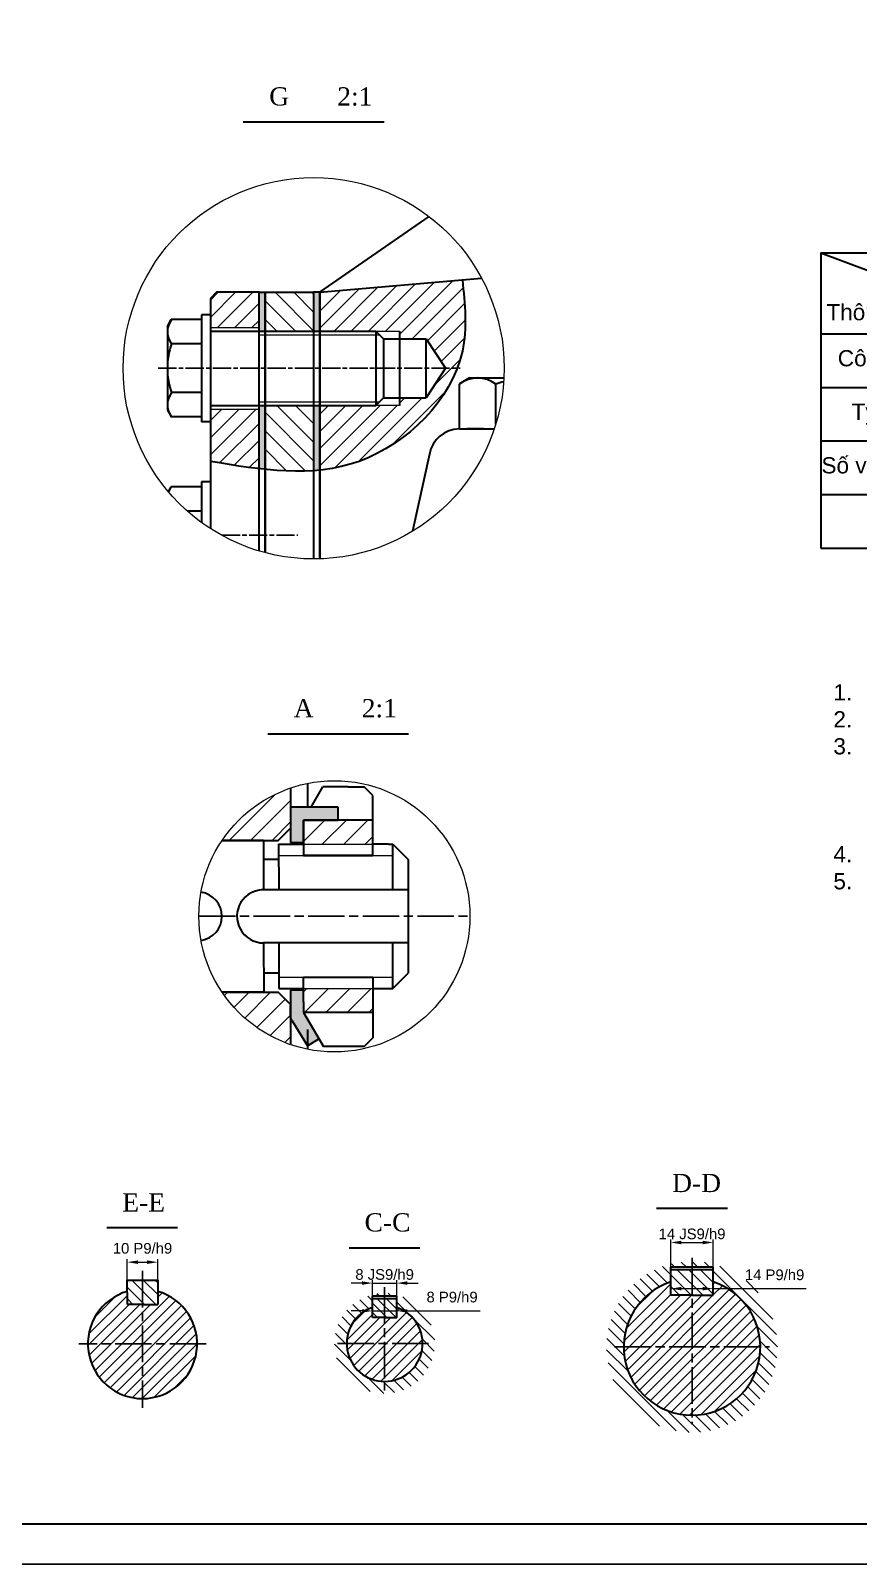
# Model space of a CAD drawing. Header units: millimetres. Extents: x 8 to 1593, y 893 to 2014.
# Drawn here: x 779 to 1051, y 893 to 1398 of the extents above; entities that cross this region are included whole.
import ezdxf

# ---------------------------------------------------------------- set-up
doc = ezdxf.new("R2010")
doc.units = ezdxf.units.MM
doc.header["$PDMODE"] = 3
doc.linetypes.add('AM_ISO08W050', pattern=[18, 12, -1.5, 3, -1.5])
doc.linetypes.add('AM_ISO08W050x2', pattern=[9, 6, -0.75, 1.5, -0.75])
doc.layers.get('0').update_dxf_attribs({"lineweight": 30})
for name, color, linetype, lineweight in [('AM_7', 4, 'AM_ISO08W050', 25), ('AM_8', 1, 'Continuous', 25), ('manh', 2, 'Continuous', 13), ('netdam', 170, 'Continuous', 100), ('Nét mãnh', 3, 'Continuous', 13)]:
    doc.layers.add(name, color=color, linetype=linetype, lineweight=lineweight)
doc.styles.add('hoàng', font='arial.ttf', dxfattribs={"height": 3})
doc.styles.add('TCVN', font='arial.ttf')
doc.styles.add('VNN', font='times.ttf', dxfattribs={"height": 3})
doc.dimstyles.new('TCVN$0', dxfattribs={"dimtxt": 2.5, "dimasz": 2.5, "dimexe": 1, "dimexo": 1, "dimgap": 1, "dimtad": 1, "dimtoh": 1, "dimdec": 1, "dimdsep": 46, "dimtxsty": 'TCVN', "dimcen": 0.09, "dimclrd": 2, "dimclre": 2, "dimclrt": 3, "dimadec": 0, "dimazin": 3, "dimtfac": 1, "dimtdec": 1, "dimtmove": 0, "dimatfit": 3, "dimfxl": 1, "dimtolj": 1, "dimtzin": 0, "dimlwd": 13, "dimlwe": 13, "dimarcsym": 1})
pattern_1 = [(45, (-556.795, -1118.257), (-3.535534, 3.535534), [])]
pattern_2 = [(45, (3095.754, -1959.503), (-3.535534, 3.535534), [])]
pattern_3 = [(135, (1820.0767, 203.5144), (-1.909188, -1.909188), [])]

# ---------------------------------------------------------------- blocks, each defined once
blk = doc.blocks.new('*D97')
at = {"color": 2, "lineweight": 13, "transparency": 16777216}
for p, q in [((810.59, 985.97), (810.59, 993.35)), ((814.09, 992.35), (817.09, 992.35)), ((820.59, 985.97), (820.59, 993.35))]:
    blk.add_line(p, q, dxfattribs=at)
at = {"color": 2, "transparency": 16777216}
for points in [[(814.09, 992.93), (814.09, 991.76), (810.59, 992.35)], [(817.09, 992.93), (817.09, 991.76), (820.59, 992.35)]]:
    blk.add_solid(points, dxfattribs=at)
at = {"layer": 'Defpoints', "color": 0, "transparency": 16777216}
for p in [(820.59, 992.35), (810.59, 984.97), (820.59, 984.97)]:
    blk.add_point(p, dxfattribs=at)
at = {"color": 3, "transparency": 16777216, "insert": (815.59, 996.88), "char_height": 3.5, "attachment_point": 5, "style": 'TCVN'}
blk.add_mtext('\\A1;10{\\H2x;}{}{\\C2; P9/h9}', dxfattribs=at)
blk = doc.blocks.new('*D98')
at = {"color": 2, "lineweight": 13, "transparency": 16777216}
for p, q in [((887.85, 985.46), (884.35, 985.46)), ((891.35, 981.3), (891.35, 986.46)), ((891.35, 985.46), (899.35, 985.46)), ((899.35, 981.3), (899.35, 986.46)), ((902.85, 985.46), (906.35, 985.46))]:
    blk.add_line(p, q, dxfattribs=at)
at = {"color": 2, "transparency": 16777216}
for points in [[(887.85, 986.04), (887.85, 984.87), (891.35, 985.46)], [(902.85, 986.04), (902.85, 984.87), (899.35, 985.46)]]:
    blk.add_solid(points, dxfattribs=at)
at = {"layer": 'Defpoints', "color": 0, "transparency": 16777216}
for p in [(899.35, 985.46), (891.35, 980.3), (899.35, 980.3)]:
    blk.add_point(p, dxfattribs=at)
at = {"color": 3, "transparency": 16777216, "insert": (895.35, 988.27), "char_height": 3.5, "attachment_point": 5, "style": 'TCVN'}
blk.add_mtext('\\A1;8{}{\\C2; JS9/h9}', dxfattribs=at)
blk = doc.blocks.new('*D99')
at = {"color": 2, "lineweight": 13, "transparency": 16777216}
for p, q in [((887.85, 976.3), (884.35, 976.3)), ((891.35, 976.3), (899.35, 976.3)), ((902.85, 976.3), (926.79, 976.3))]:
    blk.add_line(p, q, dxfattribs=at)
at = {"color": 2, "transparency": 16777216}
for points in [[(887.85, 976.88), (887.85, 975.72), (891.35, 976.3)], [(902.85, 976.88), (902.85, 975.72), (899.35, 976.3)]]:
    blk.add_solid(points, dxfattribs=at)
at = {"layer": 'Defpoints', "color": 0, "transparency": 16777216}
for p in [(891.35, 976.3), (899.35, 976.3), (899.35, 976.3)]:
    blk.add_point(p, dxfattribs=at)
at = {"color": 3, "transparency": 16777216, "insert": (917.57, 980.83), "char_height": 3.5, "attachment_point": 5, "style": 'TCVN'}
blk.add_mtext('\\A1;8{\\H2x;}{}{\\C2; P9/h9}', dxfattribs=at)
blk = doc.blocks.new('*D100')
at = {"color": 2, "lineweight": 13, "transparency": 16777216}
for p, q in [((989.62, 989.17), (989.62, 999.82)), ((1003.62, 989.17), (1003.62, 999.82)), ((993.12, 998.82), (1000.12, 998.82))]:
    blk.add_line(p, q, dxfattribs=at)
at = {"color": 2, "transparency": 16777216}
for points in [[(993.12, 999.4), (993.12, 998.23), (989.62, 998.82)], [(1000.12, 999.4), (1000.12, 998.23), (1003.62, 998.82)]]:
    blk.add_solid(points, dxfattribs=at)
at = {"layer": 'Defpoints', "color": 0, "transparency": 16777216}
for p in [(1003.62, 998.82), (989.62, 988.17), (1003.62, 988.17)]:
    blk.add_point(p, dxfattribs=at)
at = {"color": 3, "transparency": 16777216, "insert": (996.62, 1001.63), "char_height": 3.5, "attachment_point": 5, "style": 'TCVN'}
blk.add_mtext('\\A1;14{\\C2;{}{\\C2; JS9/h9}{{}}}', dxfattribs=at)
blk = doc.blocks.new('*D101')
at = {"color": 2, "lineweight": 13, "transparency": 16777216}
for p, q in [((989.62, 984.5), (989.62, 984.63)), ((1003.62, 984.5), (1003.62, 984.63)), ((993.12, 983.63), (1000.12, 983.63)), ((1003.62, 983.63), (1034.24, 983.63))]:
    blk.add_line(p, q, dxfattribs=at)
at = {"color": 2, "transparency": 16777216}
for points in [[(993.12, 984.21), (993.12, 983.04), (989.62, 983.63)], [(1000.12, 984.21), (1000.12, 983.04), (1003.62, 983.63)]]:
    blk.add_solid(points, dxfattribs=at)
at = {"layer": 'Defpoints', "color": 0, "transparency": 16777216}
for p in [(989.62, 983.5), (1003.62, 983.63), (1003.62, 983.5)]:
    blk.add_point(p, dxfattribs=at)
at = {"color": 3, "transparency": 16777216, "insert": (1023.82, 988.16), "char_height": 3.5, "attachment_point": 5, "style": 'TCVN'}
blk.add_mtext('\\A1;14{\\H2x;}{}{\\C2; P9/h9}', dxfattribs=at)

msp = doc.modelspace()

# ---------------------------------------------------------------- hatches: boundary and pattern name
at = {"layer": 'AM_8'}
h = msp.add_hatch(color=256, dxfattribs=at)
h.paths.add_polyline_path([(855.97, 1311.61), (853.97, 1311.61), (853.97, 1298.83), (855.97, 1298.83)])
edge = h.paths.add_edge_path()
edge.add_line((855.97, 1274.38), (853.97, 1274.38))
edge.add_line((853.97, 1274.38), (853.97, 1253.52))
edge.add_spline(control_points=[(853.97, 1253.52), (854.63, 1253.44), (855.3, 1253.37), (855.97, 1253.3)], knot_values=[52.275609, 52.275609, 52.275609, 52.275609, 53.261027, 53.261027, 53.261027, 53.261027], degree=3, periodic=0)
edge.add_line((855.97, 1253.3), (855.97, 1274.38))
edge = h.paths.add_edge_path()
edge.add_line((873.97, 1274.38), (871.97, 1274.38))
edge.add_line((871.97, 1274.38), (871.97, 1252.88))
edge.add_spline(control_points=[(871.97, 1252.88), (872.63, 1252.93), (873.3, 1252.98), (873.97, 1253.05)], knot_values=[43.29181, 43.29181, 43.29181, 43.29181, 44.303227, 44.303227, 44.303227, 44.303227], degree=3, periodic=0)
edge.add_line((873.97, 1253.05), (873.97, 1274.38))
h.paths.add_polyline_path([(873.97, 1311.61), (871.97, 1311.61), (871.97, 1298.83), (873.97, 1298.83)])
h = msp.add_hatch(dxfattribs=at)
h.set_pattern_fill('_U', color=256, scale=5, angle=45, style=0, pattern_type=0)
h.set_pattern_definition(pattern_1)
edge = h.paths.add_edge_path()
edge.add_arc((878.81, 1106.2), 44.64, 108.9456, 145.9375)
edge.add_line((841.84, 1131.2), (860.32, 1131.2))
edge.add_line((860.32, 1131.2), (864.32, 1135.2))
edge.add_line((864.32, 1135.2), (864.32, 1148.42))
for points in [[(880.04, 1137.87), (880.04, 1142.16), (864.32, 1142.16), (864.32, 1130.47), (868.61, 1130.47), (868.61, 1137.87)], [(868.61, 1081.9), (864.32, 1081.9), (864.32, 1076.88), (864.32, 1072.78), (869.91, 1063.51), (873.73, 1065.81), (868.61, 1074.53), (868.61, 1078.07)]]:
    msp.add_hatch(color=256, dxfattribs=at).paths.add_polyline_path(points)
h = msp.add_hatch(dxfattribs=at)
h.set_pattern_fill('_U', color=256, scale=5, angle=45, style=0, pattern_type=0)
h.set_pattern_definition(pattern_2)
h.paths.add_polyline_path([(868.61, 1130.47), (868.61, 1129.94), (869.18, 1129.94), (889.18, 1129.94), (891.46, 1129.94), (891.46, 1137.87), (868.61, 1137.87)])
h = msp.add_hatch(dxfattribs=at)
h.set_pattern_fill('_U', color=256, scale=5, angle=45, style=0, pattern_type=0)
h.set_pattern_definition(pattern_1)
edge = h.paths.add_edge_path()
edge.add_arc((878.81, 1106.2), 44.64, 214.0625, 251.0544)
edge.add_line((864.32, 1063.98), (864.32, 1077.2))
edge.add_line((864.32, 1077.2), (860.32, 1081.2))
edge.add_line((860.32, 1081.2), (841.84, 1081.2))
h = msp.add_hatch(dxfattribs=at)
h.set_pattern_fill('_U', color=256, scale=5, angle=45, style=0, pattern_type=0)
h.set_pattern_definition(pattern_2)
h.paths.add_polyline_path([(891.46, 1078.07), (891.46, 1082.44), (891.46, 1082.44), (868.61, 1082.44), (868.61, 1078.88), (868.61, 1078.07), (868.61, 1074.53), (891.46, 1074.53)])
h = msp.add_hatch(dxfattribs=at)
h.set_pattern_fill('_U', color=256, scale=2.7, angle=135, style=0, pattern_type=0)
h.set_pattern_definition(pattern_3)
edge = h.paths.add_edge_path()
edge.add_arc((996.62, 964.44), 28.16, 191.4592, 494.6908)
edge.add_arc((996.62, 964.44), 28.16, 134.6908, 191.4592)
edge = h.paths.add_edge_path(flags=16)
edge.add_line((989.62, 990.76), (1003.62, 990.76))
edge.add_line((1003.62, 990.76), (1003.62, 985.82))
edge.add_arc((996.62, 964.44), 22.5, -251.8738, 71.8738, ccw=False)
edge.add_line((989.62, 985.82), (989.62, 990.76))
h = msp.add_hatch(dxfattribs=at)
h.set_pattern_fill('_U', color=256, scale=2.7, angle=135, style=0, pattern_type=0)
h.set_pattern_definition(pattern_3)
h.paths.add_polyline_path([(1003.62, 989.96), (989.62, 989.96), (989.62, 981.44), (1003.62, 981.44)])
h = msp.add_hatch(dxfattribs=at)
h.set_pattern_fill('_U', color=256, scale=2.7, angle=135, style=0, pattern_type=0)
h.set_pattern_definition([(135, (2081.249, 240.3333), (-1.9091883, -1.9091883), [])])
h.paths.add_polyline_path([(820.6, 978.44), (820.59, 986.44), (810.59, 986.44), (810.6, 978.44)])
h = msp.add_hatch(dxfattribs=at)
h.set_pattern_fill('_U', color=256, scale=2.5, angle=45, style=0, pattern_type=0)
h.set_pattern_definition([(45, (1820.0767, 203.5144), (-1.767767, 1.767767), [])])
edge = h.paths.add_edge_path()
edge.add_line((1003.62, 981.44), (989.62, 981.44))
edge.add_line((989.62, 981.44), (989.62, 985.82))
edge.add_arc((996.62, 964.44), 22.5, 108.1262, 431.8738)
edge.add_line((1003.62, 985.82), (1003.62, 981.44))
h = msp.add_hatch(dxfattribs=at)
h.set_pattern_fill('_U', color=256, scale=2.5, angle=45, style=0, pattern_type=0)
h.set_pattern_definition([(45, (2081.249, 240.3333), (-1.767767, 1.767767), [])])
edge = h.paths.add_edge_path()
edge.add_line((820.6, 978.44), (810.6, 978.44))
edge.add_line((810.6, 978.44), (810.6, 982.73))
edge.add_arc((815.6, 965.44), 18, 106.1294, 433.8742)
edge.add_line((820.6, 982.73), (820.6, 978.44))
h = msp.add_hatch(dxfattribs=at)
h.set_pattern_fill('_U', color=256, scale=2.7, angle=135, style=0, pattern_type=0)
h.set_pattern_definition([(135, (1820.0767, 199.7657), (-1.9091883, -1.9091883), [])])
edge = h.paths.add_edge_path()
edge.add_arc((895.35, 965.6), 16.53, 191.4592, 495.8534)
edge.add_arc((895.35, 965.6), 16.53, 135.8534, 191.4592)
edge = h.paths.add_edge_path(flags=16)
edge.add_line((891.35, 981.1), (899.35, 981.1))
edge.add_line((899.35, 981.1), (899.35, 977.45))
edge.add_arc((895.35, 965.6), 12.5, -251.3371, 71.3371, ccw=False)
edge.add_line((891.35, 977.45), (891.35, 981.1))
h = msp.add_hatch(dxfattribs=at)
h.set_pattern_fill('_U', color=256, scale=2.16, angle=135, style=0, pattern_type=0)
h.set_pattern_definition([(135, (1820.0767, 199.7657), (-1.5273506, -1.5273506), [])])
h.paths.add_polyline_path([(891.35, 974.1), (895.35, 974.1), (899.35, 974.1), (899.35, 980.3), (891.35, 980.3)])
h = msp.add_hatch(dxfattribs=at)
h.set_pattern_fill('_U', color=256, scale=2.5, angle=45, style=0, pattern_type=0)
h.set_pattern_definition([(45, (1820.0767, 199.7657), (-1.767767, 1.767767), [])])
edge = h.paths.add_edge_path()
edge.add_arc((895.35, 965.6), 12.5, 108.6629, 431.3371)
edge.add_line((899.35, 977.45), (899.35, 974.1))
edge.add_line((899.35, 974.1), (891.35, 974.1))
edge.add_line((891.35, 974.1), (891.35, 977.45))

# ---------------------------------------------------------------- linework, layer by layer
at = {"color": 5, "lineweight": 30, "ltscale": 15}
for p, q in [((848.77, 1367.67), (895.17, 1367.67)), ((856.84, 1166.28), (903.24, 1166.28)), ((984.96, 1010.08), (1008.27, 1010.08)), ((803.82, 1003.71), (827.13, 1003.71)), ((883.65, 997.06), (906.97, 997.06))]:
    msp.add_line(p, q, dxfattribs=at)
for p, q in [((873.97, 1311.61), (909.99, 1336.55)), ((1039.09, 1324.59), (1039.09, 1280.3)), ((1039.09, 1324.59), (1272.64, 1324.59)), ((1039.09, 1324.59), (1110.2, 1297.93)), ((873.97, 1311.61), (927.29, 1316.27)), ((839.97, 1311.61), (837.97, 1309.61)), ((837.97, 1309.61), (837.97, 1233.84)), ((853.97, 1311.61), (839.97, 1311.61)), ((853.97, 1311.61), (855.97, 1311.61)), ((853.97, 1226.47), (853.97, 1311.61)), ((853.97, 1226.47), (853.97, 1311.61)), ((855.97, 1311.61), (871.97, 1311.61)), ((855.97, 1311.61), (855.97, 1225.91)), ((855.97, 1225.91), (855.97, 1311.61)), ((873.97, 1311.61), (871.97, 1311.61)), ((871.97, 1311.61), (871.97, 1223.83)), ((871.97, 1311.61), (871.97, 1223.83)), ((873.97, 1311.61), (873.97, 1223.87)), ((873.97, 1223.87), (873.97, 1311.61)), ((823.77, 1300.35), (825.07, 1302.61)), ((834.97, 1302.61), (825.07, 1302.61)), ((834.97, 1304.21), (834.97, 1269.01)), ((837.97, 1304.21), (834.97, 1304.21)), ((834.97, 1302.61), (834.97, 1293.53)), ((837.97, 1304.21), (837.97, 1269.01)), ((823.77, 1300.35), (823.77, 1272.86)), ((823.77, 1300.35), (823.77, 1272.86)), ((837.97, 1298.83), (892.47, 1298.83)), ((892.47, 1298.83), (892.47, 1274.38)), ((892.47, 1298.83), (895, 1296.31)), ((900.23, 1298.83), (900.23, 1274.38)), ((1039.09, 1299.7), (1039.09, 1297.93)), ((1039.09, 1297.93), (1272.64, 1297.93)), ((834.97, 1294.61), (825.14, 1294.61)), ((895, 1296.31), (895, 1276.91)), ((895, 1296.31), (909, 1296.31)), ((909, 1276.91), (909, 1296.31)), ((909, 1296.31), (915.45, 1286.61)), ((915.45, 1286.61), (909, 1276.91)), ((923.35, 1283.41), (919.97, 1281.45)), ((923.35, 1283.41), (934.66, 1283.41)), ((923.35, 1283.41), (934.66, 1283.41)), ((834.97, 1278.61), (825.14, 1278.61)), ((834.97, 1279.69), (834.97, 1270.61)), ((919.97, 1266.61), (919.97, 1281.45)), ((931.97, 1268.15), (931.97, 1281.35)), ((1039.09, 1280.3), (1272.64, 1280.3)), ((1039.09, 1280.3), (1039.09, 1262.67)), ((1039.09, 1280.3), (1272.64, 1280.3)), ((823.77, 1272.86), (825.07, 1270.61)), ((837.97, 1274.38), (892.47, 1274.38)), ((892.47, 1274.38), (895, 1276.91)), ((895, 1276.91), (909, 1276.91)), ((834.97, 1270.61), (825.07, 1270.61)), ((833.67, 1270.61), (825.07, 1270.61)), ((837.97, 1269.01), (834.97, 1269.01)), ((919.97, 1266.61), (931.47, 1266.61)), ((927.97, 1266.61), (922.55, 1266.61)), ((927.97, 1266.61), (931.47, 1266.61)), ((1039.09, 1262.67), (1272.64, 1262.67)), ((1039.09, 1262.67), (1039.09, 1245.04)), ((1039.09, 1262.67), (1272.64, 1262.67)), ((910.12, 1258.34), (904.56, 1232.96)), ((824.12, 1245.97), (825.07, 1247.61)), ((834.97, 1247.61), (825.07, 1247.61)), ((834.97, 1249.21), (834.97, 1235.9)), ((837.97, 1249.21), (834.97, 1249.21)), ((834.97, 1247.61), (834.97, 1238.53)), ((837.97, 1249.21), (837.97, 1233.84)), ((1039.09, 1245.04), (1272.64, 1245.04)), ((1039.09, 1245.04), (1039.09, 1227.41)), ((1039.09, 1245.04), (1272.64, 1245.04)), ((834.97, 1239.61), (830.36, 1239.61)), ((1039.09, 1227.41), (1272.64, 1227.41)), ((869.91, 1149.94), (869.91, 1142.16)), ((871.13, 1142.16), (875.04, 1148.81)), ((883.31, 1148.81), (875.04, 1148.81)), ((883.31, 1148.81), (888.61, 1148.81)), ((891.46, 1145.96), (888.61, 1148.81)), ((880.04, 1142.16), (864.32, 1142.16)), ((864.32, 1142.16), (864.32, 1130.47)), ((880.04, 1137.87), (880.04, 1142.16)), ((891.46, 1137.87), (891.46, 1145.96)), ((891.46, 1126.19), (891.46, 1145.87)), ((891.46, 1137.87), (868.61, 1137.87)), ((868.61, 1137.87), (868.61, 1126.19)), ((868.61, 1130.47), (868.61, 1137.87)), ((868.61, 1137.87), (880.04, 1137.87)), ((855.43, 1131.2), (841.84, 1131.2)), ((855.43, 1131.2), (855.46, 1114.94)), ((860.43, 1129.94), (860.46, 1114.93)), ((860.43, 1129.94), (868.61, 1129.94)), ((864.32, 1130.47), (868.61, 1130.47)), ((891.46, 1126.19), (868.61, 1126.19)), ((868.61, 1126.19), (891.46, 1126.19)), ((896.6, 1129.94), (891.46, 1129.94)), ((896.6, 1129.94), (898.07, 1129.94)), ((898.07, 1129.94), (903.07, 1124.94)), ((898.07, 1114.93), (898.07, 1129.94)), ((860.5, 1124.94), (855.5, 1124.94)), ((903.07, 1124.94), (903.07, 1087.44)), ((903.07, 1114.93), (855.46, 1114.93)), ((903.07, 1097.43), (855.46, 1097.43)), ((855.48, 1097.44), (855.51, 1081.2)), ((860.48, 1097.43), (860.5, 1082.44)), ((898.07, 1082.44), (898.07, 1097.43)), ((860.5, 1087.44), (855.5, 1087.43)), ((868.61, 1086.19), (891.46, 1086.19)), ((868.61, 1086.19), (891.46, 1086.19)), ((868.61, 1078.07), (868.61, 1086.19)), ((891.46, 1086.19), (891.46, 1078.07)), ((898.07, 1082.44), (903.07, 1087.44)), ((855.51, 1081.2), (841.84, 1081.2)), ((860.5, 1082.44), (868.61, 1082.44)), ((868.61, 1081.9), (864.32, 1081.9)), ((864.32, 1081.9), (864.32, 1076.88)), ((868.61, 1078.07), (868.61, 1081.9)), ((891.46, 1082.44), (896.6, 1082.44)), ((896.6, 1082.44), (898.07, 1082.44)), ((864.32, 1072.78), (864.32, 1076.88)), ((868.61, 1078.07), (868.61, 1074.53)), ((891.46, 1078.07), (891.46, 1066.16)), ((864.91, 1071.8), (864.32, 1072.78)), ((864.91, 1071.8), (869.91, 1063.51)), ((891.46, 1074.53), (868.61, 1074.53)), ((868.61, 1074.53), (875.21, 1063.3)), ((869.91, 1068.94), (869.91, 1062.46)), ((869.91, 1063.51), (873.73, 1065.81)), ((891.46, 1066.16), (888.61, 1063.3)), ((888.61, 1063.3), (875.21, 1063.3)), ((989.62, 981.44), (989.62, 990.76)), ((989.62, 990.76), (1003.62, 990.76)), ((989.62, 989.96), (1003.62, 989.96)), ((1003.62, 981.44), (1003.62, 990.76)), ((891.35, 974.1), (891.35, 981.1)), ((899.35, 981.1), (891.35, 981.1)), ((899.35, 980.3), (891.35, 980.3)), ((899.35, 974.1), (899.35, 981.1)), ((996.62, 981.44), (989.62, 981.44)), ((996.62, 981.44), (1003.62, 981.44)), ((815.59, 978.44), (810.6, 978.44)), ((815.59, 978.44), (820.6, 978.44)), ((895.35, 974.1), (891.35, 974.1)), ((895.35, 974.1), (899.35, 974.1))]:
    msp.add_line(p, q)
at = {"linetype": 'Continuous'}
for p, q in [((864.32, 1148.42), (864.32, 1135.2)), ((841.84, 1131.2), (860.32, 1131.2)), ((860.32, 1131.2), (864.32, 1135.2)), ((841.84, 1081.2), (860.32, 1081.2)), ((864.32, 1077.2), (860.32, 1081.2)), ((864.32, 1077.2), (864.32, 1063.98))]:
    msp.add_line(p, q, dxfattribs=at)
for points in [[(47.54, 906.21), (1579.54, 906.21), (1579.54, 2000.88)], [(810.6, 978.44), (810.59, 986.44), (820.59, 986.44), (820.6, 978.44)]]:
    msp.add_lwpolyline(points)
msp.add_lwpolyline([(834.89, 1098.28, 0.867164), (834.89, 1114.12)], format="xyb")
for centre, radius, start, end in [((830.28, 1298.61), 6.51, 142.1211, 217.8789), ((847.77, 1286.61), 24, 160.5288, 199.4712), ((925.97, 1273.63), 9.77, 52.1211, 127.8789), ((830.28, 1274.61), 6.51, 142.1211, 217.8789), ((943.97, 1247.41), 36, 105.11, 109.4712), ((919.97, 1256.61), 10, 90, 170), ((830.28, 1243.61), 6.51, 142.1211, 159.4084), ((855.46, 1106.19), 8.75, 87.159, 270.1321), ((996.62, 964.44), 22.5, 108.1262, 71.8738), ((815.6, 965.44), 18, 106.1294, 73.8742), ((895.35, 965.6), 12.5, 108.6629, 71.3371)]:
    msp.add_arc(centre, radius, start, end)
msp.add_spline([(920.96, 1315.72), (920.96, 1292.2), (886.95, 1255.96), (837.97, 1255.96)], degree=3)
at = {"layer": 'AM_7', "linetype": 'AM_ISO08W050x2'}
for p, q in [((820.77, 1286.61), (920.21, 1286.61)), ((841.71, 1231.61), (866.75, 1231.61))]:
    msp.add_line(p, q, dxfattribs=at)
at = {"layer": 'AM_7'}
for p, q in [((834.18, 1106.2), (923.45, 1106.2)), ((996.62, 993.76), (996.62, 938.94)), ((815.59, 989.44), (815.6, 944.44)), ((895.35, 984.1), (895.35, 950.1)), ((836.6, 965.44), (794.6, 965.44)), ((879.85, 965.6), (910.85, 965.6)), ((971.12, 964.44), (1022.12, 964.44))]:
    msp.add_line(p, q, dxfattribs=at)
at = {"layer": 'AM_8', "linetype": 'Continuous'}
for p, q in [((873.97, 1299.75), (886.96, 1312.74)), ((878.7, 1298.83), (893.15, 1313.29)), ((884.36, 1298.83), (899.35, 1313.83)), ((890.01, 1298.83), (905.55, 1314.37)), ((895.67, 1298.83), (911.75, 1314.91)), ((900.23, 1297.74), (917.95, 1315.45)), ((904.46, 1296.31), (921.23, 1313.08)), ((837.97, 1309.01), (840.56, 1311.61)), ((837.97, 1303.35), (846.22, 1311.61)), ((840.32, 1300.05), (851.88, 1311.61)), ((845.98, 1300.05), (853.97, 1308.04)), ((865.95, 1298.83), (855.97, 1308.81)), ((871.97, 1298.92), (859.28, 1311.61)), ((871.97, 1305.03), (865.39, 1311.61)), ((871.97, 1311.14), (871.5, 1311.61)), ((873.97, 1305.41), (880.76, 1312.2)), ((873.97, 1311.07), (874.56, 1311.66)), ((909.44, 1295.63), (921.69, 1307.88)), ((859.84, 1298.83), (855.97, 1302.7)), ((851.63, 1300.05), (853.97, 1302.38)), ((911.71, 1292.24), (921.92, 1302.45)), ((913.97, 1288.84), (921.65, 1296.52)), ((917.39, 1286.61), (920.25, 1289.47)), ((911.6, 1280.82), (917.39, 1286.61)), ((897.79, 1261.36), (915.46, 1279.03)), ((837.97, 1269.41), (841.72, 1273.16)), ((837.97, 1263.75), (847.38, 1273.16)), ((837.97, 1258.1), (853.03, 1273.16)), ((871.97, 1262.26), (859.84, 1274.38)), ((871.97, 1268.37), (865.95, 1274.38)), ((873.97, 1271.47), (876.88, 1274.38)), ((873.97, 1265.81), (882.54, 1274.38)), ((873.97, 1260.16), (888.19, 1274.38)), ((873.97, 1254.5), (893.85, 1274.38)), ((878.89, 1253.76), (899.51, 1274.38)), ((886.62, 1255.84), (907.69, 1276.91)), ((900.23, 1275.11), (902.03, 1276.91)), ((840.98, 1255.45), (853.97, 1268.44)), ((871.97, 1256.15), (855.97, 1272.15)), ((845.84, 1254.66), (853.97, 1262.78)), ((869.27, 1252.74), (855.97, 1266.04)), ((850.77, 1253.93), (853.97, 1257.13)), ((863.13, 1252.77), (855.97, 1259.93)), ((856.55, 1253.24), (855.97, 1253.82))]:
    msp.add_line(p, q, dxfattribs=at)
at = {"layer": 'Defpoints'}
msp.add_lwpolyline([(47.54, 892.88), (1592.88, 892.88), (1592.88, 2000.88)], dxfattribs=at)
at = {"layer": 'manh'}
for p, q in [((860.44, 1126.19), (868.61, 1126.19)), ((868.61, 1129.94), (896.6, 1129.94)), ((891.46, 1126.19), (898.07, 1126.19)), ((860.5, 1086.19), (898.07, 1086.19)), ((868.61, 1082.44), (891.46, 1082.44))]:
    msp.add_line(p, q, dxfattribs=at)
at = {"layer": 'Nét mãnh'}
for p, q in [((837.97, 1300.05), (853.97, 1300.05)), ((853.97, 1297.61), (893.69, 1297.61)), ((892.47, 1298.83), (900.23, 1298.83)), ((837.97, 1273.16), (853.97, 1273.16)), ((853.97, 1275.6), (893.69, 1275.6)), ((900.23, 1274.38), (892.47, 1274.38))]:
    msp.add_line(p, q, dxfattribs=at)
for centre, radius in [((871.97, 1286.61), 62.77), ((878.81, 1106.2), 44.64)]:
    msp.add_circle(centre, radius, dxfattribs=at)

# ---------------------------------------------------------------- texts
at = {"char_height": 5.33, "attachment_point": 1, "style": 'TCVN'}
for s, width, insert in [('Thông số', 31.7207, (1040.86, 1307.74)), ('\\pxi-3,l4,t4;1.^IHộp giảm tốc chỉ quay 1 chiều.\\P2.^IHộp giảm tốc phải sơn các mặt gia công.\\P3.^Ihộp giảm tốc mắc xong phải chạy rà trong 2 giờ để kiểm tra tiếng ồn, sự tăng nhiệt độ tại các ổ, mức độ rò rỉ dầu. Sau đó thay dầu bôi trơn và xả cặn dầu. Thay dầu bôi trơn và thay mỡ ổ lăn theo định kỳ khoảng 1000h làm việc.\\P4.^IBôi trơn lên bề mặt lắp ghép và thân để làm kín.\\P5.^ILỗ chốt định vị nắp hộp và thân hộp được gia công đồng bộ theo thân và nắp hộp giảm tốc.', 265.6979, (1037.85, 1182.6))]:
    msp.add_mtext_dynamic_manual_height_columns(s, width=width, gutter_width=1, heights=[0], dxfattribs=dict(at, insert=insert))
at = {"char_height": 5.3333, "width": 71.1111, "attachment_point": 5, "style": 'hoàng'}
for s, insert in [('Công Suất P (kW)', (1074.64, 1289.11)), ('Tỷ Số Truyền u', (1074.64, 1271.48)), ('Số vòng quay n(v/ph)', (1074.64, 1253.85))]:
    msp.add_mtext(s, dxfattribs=dict(at, insert=insert))
at = {"layer": 'netdam', "linetype": 'Continuous', "lineweight": 25, "char_height": 6, "attachment_point": 7, "style": 'VNN'}
for s, insert in [('    G       2:1', (848.28, 1372.97)), ('    A       2:1', (856.34, 1171.58)), ('    D-D', (980.99, 1015.38)), ('    E-E', (799.85, 1009.01)), ('    C-C', (879.68, 1002.36))]:
    msp.add_mtext(s, dxfattribs=dict(at, insert=insert))

# ---------------------------------------------------------------- dimensions: what is measured, and where the dimension line sits
for base, p1, p2, text, override, picture, middle in [((1003.62, 998.82), (989.62, 988.17), (1003.62, 988.17), '14{\\C2;{}{\\C2; JS9/h9}{{}}}', {"dimtxt": 3.5, "dimasz": 3.5, "dimdec": 0, "dimtdec": 3}, '*D100', (996.62, 998.82)), ((820.59, 992.35), (810.59, 984.97), (820.59, 984.97), '<>{\\H2x;}{}{\\C2; P9/h9}', {"dimtxt": 3.5, "dimasz": 3.5, "dimdec": 0, "dimpost": '', "dimtp": 0, "dimtm": 0, "dimtdec": 3, "dimtzin": 0}, '*D97', (815.59, 992.35)), ((899.35, 985.46), (891.35, 980.3), (899.35, 980.3), '<>{}{\\C2; JS9/h9}', {"dimtxt": 3.5, "dimasz": 3.5, "dimdec": 0, "dimpost": '', "dimtp": 0, "dimtm": 0, "dimtdec": 3, "dimtzin": 0}, '*D98', (895.35, 985.46)), ((1003.62, 983.63), (989.62, 983.5), (1003.62, 983.5), '<>{\\H2x;}{}{\\C2; P9/h9}', {"dimtxt": 3.5, "dimasz": 3.5, "dimdec": 0, "dimpost": '', "dimtp": 0, "dimtm": 0, "dimtdec": 3, "dimtzin": 0}, '*D101', (1023.82, 983.63)), ((899.35, 976.3), (891.35, 976.3), (899.35, 976.3), '<>{\\H2x;}{}{\\C2; P9/h9}', {"dimtxt": 3.5, "dimasz": 3.5, "dimdec": 0, "dimpost": '', "dimtp": 0, "dimtm": 0, "dimtdec": 3, "dimtzin": 0}, '*D99', (917.57, 976.3))]:
    dim = msp.add_linear_dim(base=base, p1=p1, p2=p2, text=text, dimstyle='TCVN$0', override=override)
    dim.commit()
    dim.dimension.update_dxf_attribs({"geometry": picture, "text_midpoint": middle, "dimtype": 160})

doc.saveas('drawing.dxf')
